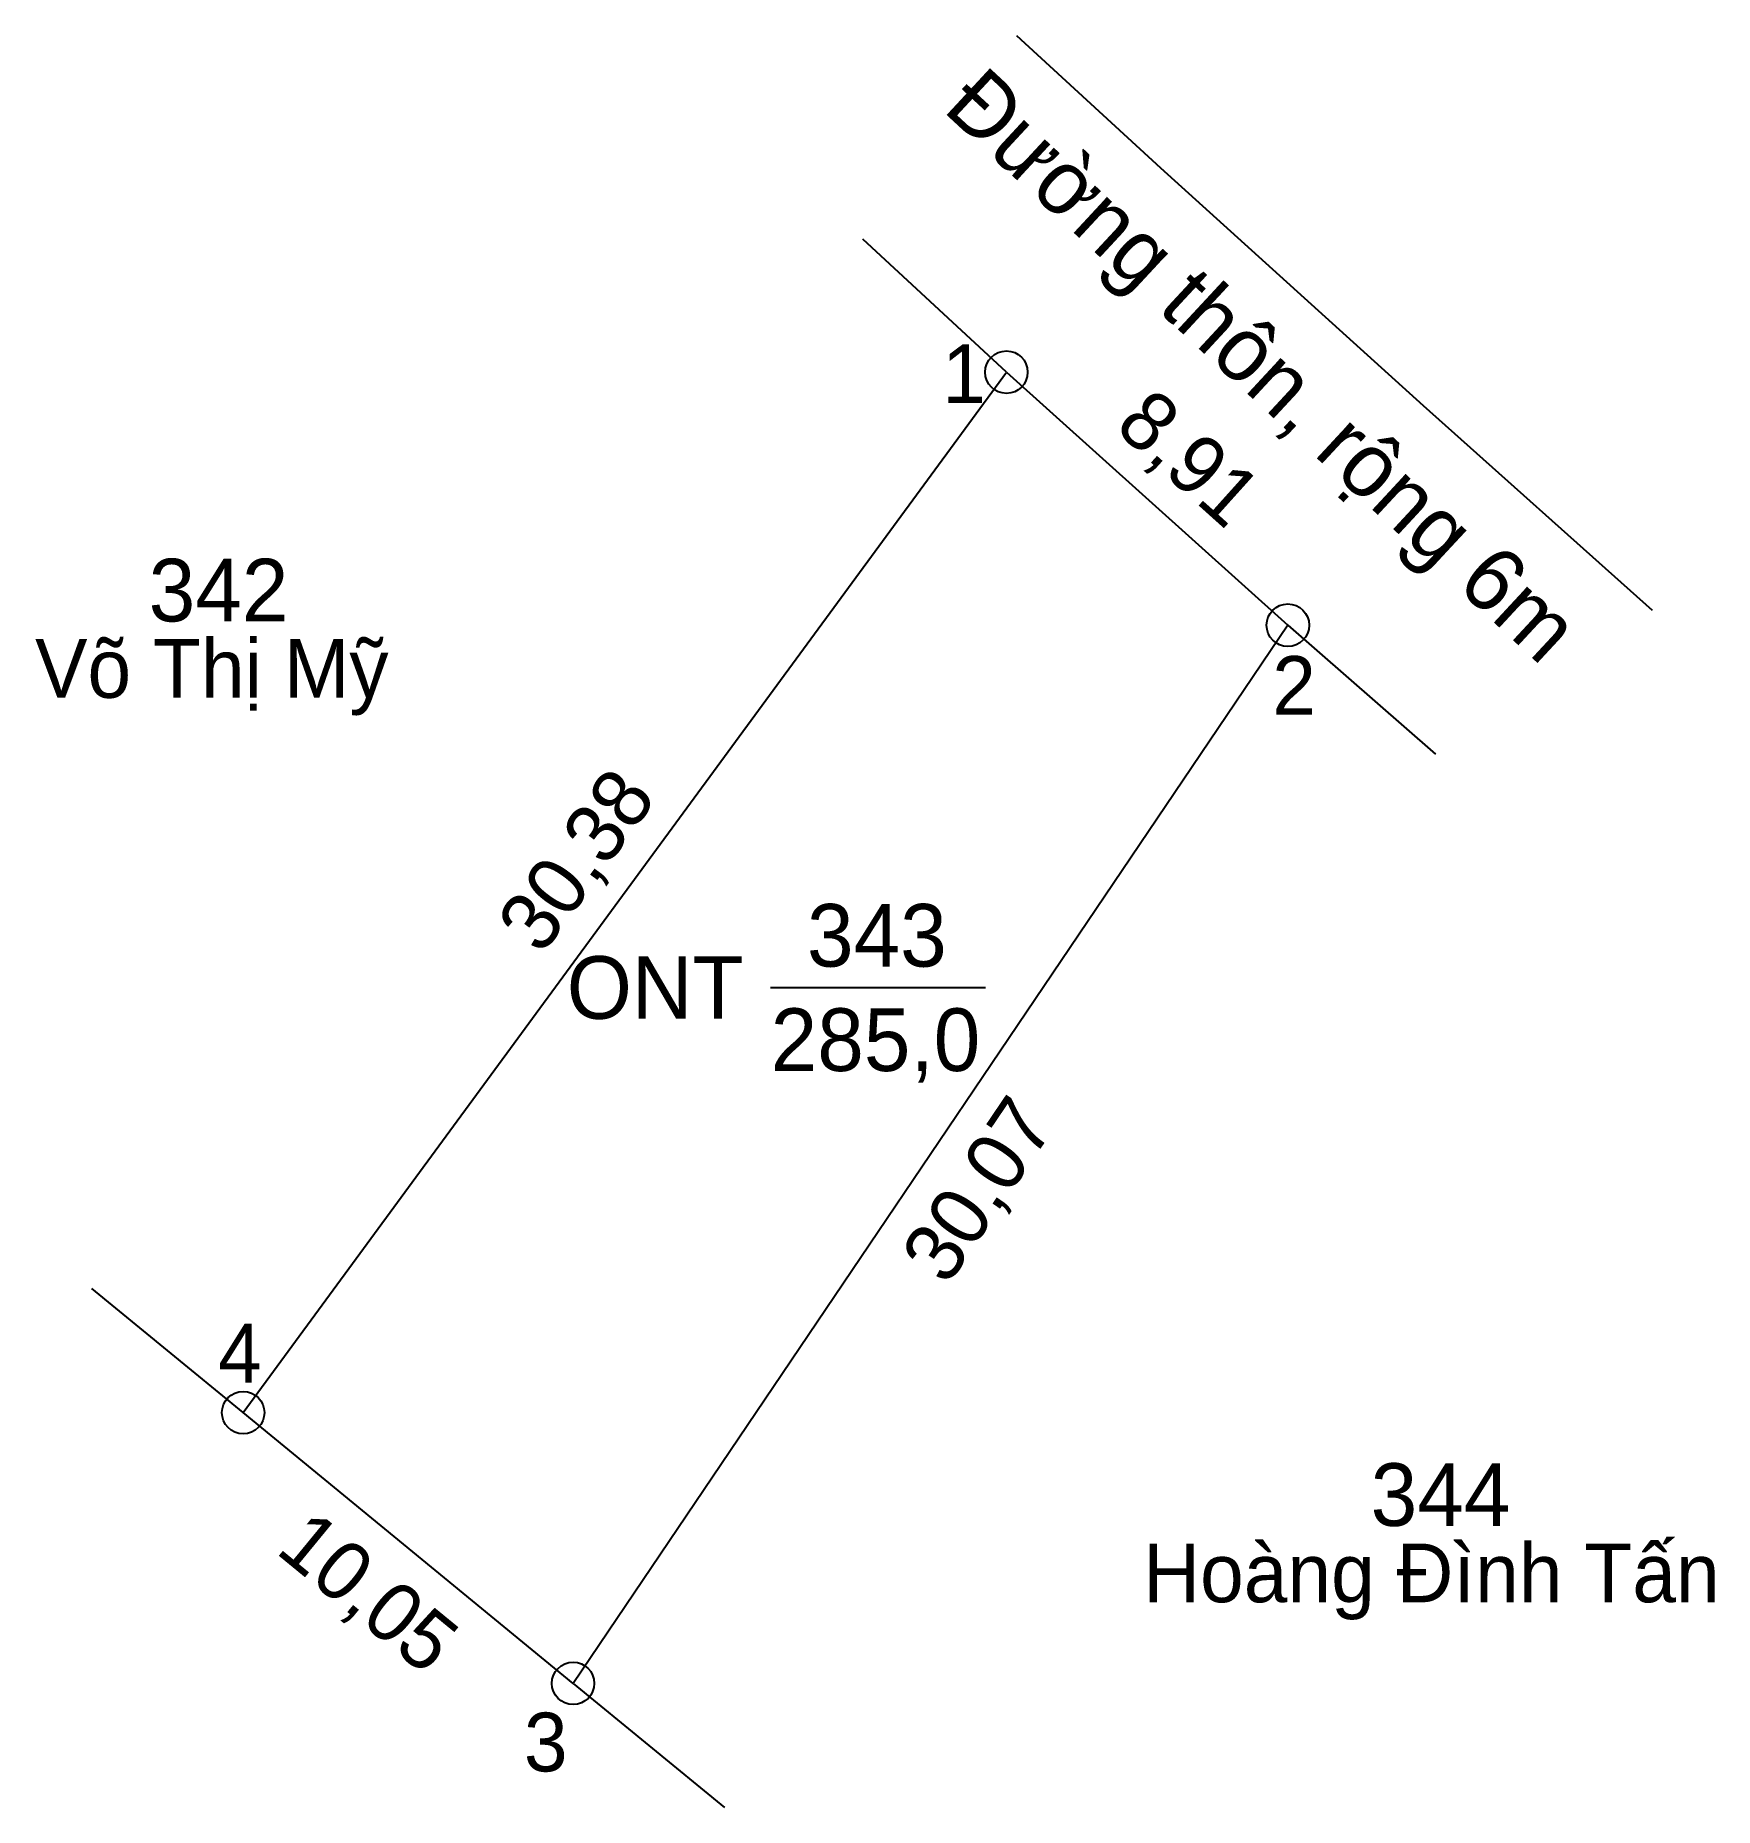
# Model space of a CAD drawing. Extents: x 540542.3 to 540581.9, y 1835287 to 1835328.7.
import ezdxf

# ---------------------------------------------------------------- set-up
doc = ezdxf.new("R2010")
doc.units = 0
for name, color, linetype in [('CanhThua', 7, 'Continuous'), ('ChieuDaiCanhThua', 7, 'Continuous'), ('Level 1', 7, 'Continuous'), ('Level 23', 7, 'Continuous'), ('MocDinhThua', 7, 'Continuous'), ('NhanDiaChinhThua', 7, 'Continuous'), ('NhanTuCan', 7, 'Continuous'), ('RauThua', 7, 'Continuous'), ('SoHieuDinhThua', 7, 'Continuous'), ('TenChuLanCan', 7, 'Continuous')]:
    doc.layers.add(name, color=color, linetype=linetype)

msp = doc.modelspace()

# ---------------------------------------------------------------- linework, layer by layer
at = {"layer": 'CanhThua'}
for p, q in [((540547.22, 1835296.315), (540565.191, 1835320.815)), ((540565.191, 1835320.815), (540571.819, 1835314.856)), ((540571.819, 1835314.856), (540554.988, 1835289.94)), ((540554.988, 1835289.94), (540547.22, 1835296.315))]:
    msp.add_line(p, q, dxfattribs=at)
at = {"layer": 'Level 23'}
for p, q in [((540565.427, 1835328.744), (540568.823, 1835325.628)), ((540568.823, 1835325.628), (540575.002, 1835320.027)), ((540575.002, 1835320.027), (540580.393, 1835315.209))]:
    msp.add_line(p, q, dxfattribs=at)
at = {"layer": 'MocDinhThua'}
for centre in [(540565.191, 1835320.815), (540571.819, 1835314.856), (540547.22, 1835296.315), (540554.988, 1835289.94)]:
    msp.add_circle(centre, 0.5, dxfattribs=at)
at = {"layer": 'NhanDiaChinhThua'}
msp.add_line((540559.64, 1835306.325), (540564.696, 1835306.325), dxfattribs=at)
at = {"layer": 'RauThua'}
for p, q in [((540565.191, 1835320.815), (540561.812, 1835323.95)), ((540571.819, 1835314.856), (540575.291, 1835311.823)), ((540547.22, 1835296.315), (540543.657, 1835299.24)), ((540554.988, 1835289.94), (540558.551, 1835287.016))]:
    msp.add_line(p, q, dxfattribs=at)

# ---------------------------------------------------------------- texts
at = {"layer": 'ChieuDaiCanhThua'}
for s, rotation, p in [('8,91', 318.0424, (540567.702, 1835319.487)), ('30,38', 53.7396, (540554.244, 1835307.06)), ('30,07', 55.9606, (540563.794, 1835299.271)), ('10,05', 320.6251, (540547.95, 1835293.033))]:
    msp.add_text(s, height=1.3829, rotation=rotation, dxfattribs=at).set_placement(p)
at = {"layer": 'Level 1'}
msp.add_text('Đường thôn, rộng 6m', height=1.5, rotation=317.1529, dxfattribs=at).set_placement((540563.663, 1835326.983))
at = {"layer": 'NhanDiaChinhThua'}
for s, p in [('343', (540560.496, 1835306.817)), ('ONT', (540554.839, 1835305.588)), ('285,0', (540559.64, 1835304.359))]:
    msp.add_text(s, height=1.4751, dxfattribs=at).set_placement(p)
at = {"layer": 'NhanTuCan'}
for s, p in [('342', (540544.995, 1835314.945)), ('344', (540573.768, 1835293.647))]:
    msp.add_text(s, height=1.4751, dxfattribs=at).set_placement(p)
at = {"layer": 'SoHieuDinhThua'}
for s, p in [('1', (540563.68, 1835320.086)), ('2', (540571.45, 1835312.746)), ('4', (540546.628, 1835297.024)), ('3', (540553.83, 1835287.867))]:
    msp.add_text(s, height=1.383, dxfattribs=at).set_placement(p)
at = {"layer": 'TenChuLanCan'}
for s, height, p in [('Võ Thị Mỹ', 1.3829, (540542.32, 1835313.147)), ('Hoàng Đình Tấn', 1.38288, (540568.416, 1835291.85))]:
    msp.add_text(s, height=height, dxfattribs=at).set_placement(p)

doc.saveas('drawing.dxf')
